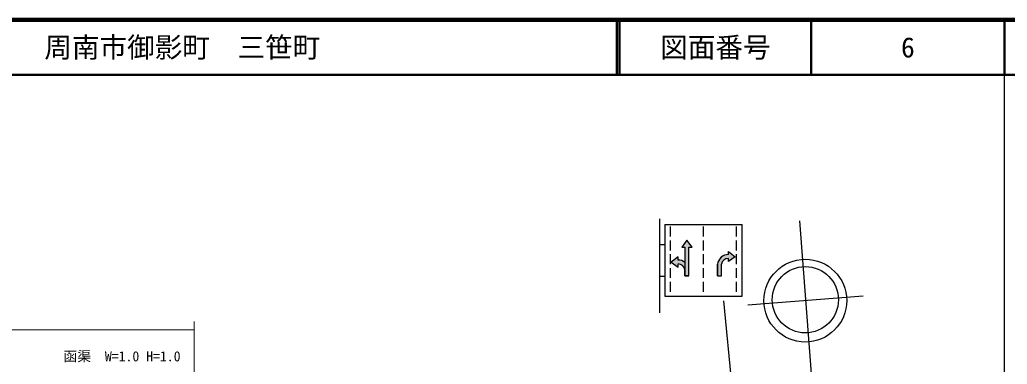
# Model space of a CAD drawing. Units: millimetres at full size, sheet at 1:1000; details may follow other scales. Extents: x 40000 to 680000, y 20000 to 380000.
# Drawn here: x 400569 to 579500, y 317597 to 380000 of the extents above; entities that cross this region are included whole.
import ezdxf
from ezdxf.enums import TextEntityAlignment as Align

# ---------------------------------------------------------------- set-up
doc = ezdxf.new("R2010")
doc.units = ezdxf.units.MM
doc.header["$LTSCALE"] = 1000
for name, color, linetype, lineweight in [('M-BMK-SRVR', 3, 'Continuous', 25), ('M-STR-HTXT', 7, 'Continuous', 13), ('M-STR-STRC', 7, 'Continuous', 25), ('M-TTL', 2, 'Continuous', 140), ('M-TTL-BAND', 7, 'Continuous', 25), ('M-TTL-LINE', 7, 'Continuous', 50)]:
    doc.layers.add(name, color=color, linetype=linetype, lineweight=lineweight)
doc.layers.add('M-TTL-TXT', color=7, linetype='Continuous')
doc.styles.add('ＭＳ ゴシック', font='')
doc.styles.get('ＭＳ ゴシック').set_extended_font_data('MS Gothic')

msp = doc.modelspace()

# ---------------------------------------------------------------- hatches: boundary and pattern name
at = {"layer": 'M-STR-STRC'}
for points in [[(521816, 333600), (521816, 334713), (521816, 338794), (522421, 338794), (521451, 340044), (520556, 338794), (521107, 338794), (521106, 336039), (521106, 334711), (521107, 334702), (521107, 333600)], [(519846, 335209), (519846, 335760), (519866, 335760), (519887, 335761), (519909, 335761), (519930, 335760), (519951, 335759), (519973, 335758), (519994, 335757), (520015, 335755), (520037, 335752), (520058, 335750), (520079, 335747), (520100, 335743), (520121, 335739), (520142, 335735), (520163, 335731), (520184, 335726), (520205, 335720), (520225, 335715), (520246, 335709), (520266, 335702), (520287, 335696), (520307, 335689), (520327, 335681), (520347, 335673), (520367, 335665), (520386, 335657), (520406, 335648), (520425, 335639), (520444, 335630), (520463, 335620), (520482, 335610), (520501, 335599), (520519, 335588), (520538, 335577), (520556, 335566), (520574, 335554), (520591, 335542), (520609, 335530), (520626, 335517), (520643, 335504), (520660, 335491), (520676, 335477), (520693, 335464), (520709, 335449), (520725, 335435), (520740, 335420), (520756, 335405), (520771, 335390), (520785, 335375), (520800, 335359), (520814, 335343), (520828, 335327), (520842, 335310), (520855, 335294), (520868, 335277), (520881, 335260), (520894, 335242), (520906, 335225), (520918, 335207), (520929, 335189), (520941, 335171), (520952, 335152), (520962, 335134), (520972, 335115), (520982, 335096), (520992, 335077), (521001, 335058), (521010, 335038), (521019, 335019), (521027, 334999), (521035, 334979), (521043, 334959), (521050, 334939), (521057, 334919), (521063, 334898), (521069, 334878), (521075, 334857), (521081, 334837), (521086, 334816), (521090, 334795), (521095, 334774), (521099, 334753), (521102, 334732), (521106, 334711), (521106, 336039), (521080, 336060), (521053, 336080), (521026, 336100), (520998, 336120), (520970, 336139), (520942, 336158), (520914, 336176), (520885, 336193), (520856, 336210), (520826, 336227), (520797, 336243), (520767, 336258), (520737, 336273), (520706, 336288), (520675, 336302), (520645, 336315), (520613, 336328), (520582, 336340), (520550, 336352), (520518, 336363), (520486, 336374), (520454, 336384), (520422, 336393), (520389, 336402), (520357, 336411), (520324, 336419), (520291, 336426), (520258, 336433), (520225, 336439), (520192, 336444), (520158, 336449), (520125, 336453), (520091, 336457), (520058, 336460), (520024, 336463), (519990, 336465), (519957, 336466), (519923, 336467), (519889, 336467), (519855, 336467), (519846, 336467), (519846, 337044), (518617, 336059)], [(528981, 336760), (528981, 336209), (530209, 337059), (528981, 338044), (528981, 337467), (528947, 337467), (528913, 337467), (528880, 337467), (528846, 337465), (528812, 337464), (528779, 337461), (528745, 337458), (528712, 337455), (528678, 337450), (528645, 337446), (528611, 337440), (528578, 337434), (528545, 337428), (528512, 337421), (528479, 337413), (528447, 337405), (528414, 337396), (528382, 337387), (528349, 337377), (528317, 337366), (528285, 337355), (528254, 337344), (528222, 337332), (528191, 337319), (528160, 337306), (528129, 337292), (528099, 337278), (528068, 337263), (528038, 337247), (528009, 337231), (527979, 337215), (527950, 337198), (527921, 337181), (527893, 337163), (527864, 337144), (527836, 337125), (527809, 337106), (527782, 337086), (527755, 337066), (527728, 337045), (527702, 337024), (527676, 337002), (527651, 336980), (527626, 336957), (527601, 336934), (527577, 336911), (527553, 336887), (527530, 336862), (527507, 336838), (527484, 336813), (527462, 336787), (527440, 336761), (527419, 336735), (527399, 336708), (527378, 336681), (527359, 336654), (527339, 336626), (527320, 336598), (527302, 336570), (527284, 336541), (527267, 336513), (527250, 336483), (527234, 336454), (527218, 336424), (527203, 336394), (527188, 336364), (527174, 336333), (527160, 336302), (527147, 336271), (527135, 336240), (527123, 336208), (527111, 336177), (527100, 336145), (527090, 336113), (527080, 336080), (527071, 336048), (527062, 336015), (527054, 335982), (527047, 335950), (527040, 335917), (527033, 335883), (527027, 335850), (527022, 335817), (527018, 335784), (527014, 335750), (527010, 335716), (527009, 335703), (527009, 333600), (527010, 333600), (527720, 333600), (527720, 335702), (527721, 335710), (527724, 335731), (527728, 335752), (527731, 335773), (527736, 335794), (527741, 335815), (527746, 335835), (527751, 335856), (527757, 335877), (527763, 335897), (527769, 335918), (527776, 335938), (527783, 335958), (527791, 335978), (527799, 335998), (527807, 336018), (527816, 336037), (527825, 336057), (527834, 336076), (527844, 336095), (527854, 336114), (527864, 336133), (527874, 336151), (527885, 336170), (527897, 336188), (527908, 336206), (527920, 336224), (527932, 336241), (527945, 336259), (527957, 336276), (527971, 336293), (527984, 336310), (527998, 336326), (528012, 336342), (528026, 336358), (528040, 336374), (528055, 336389), (528070, 336405), (528085, 336420), (528101, 336434), (528117, 336449), (528133, 336463), (528149, 336477), (528166, 336490), (528183, 336503), (528200, 336516), (528217, 336529), (528234, 336541), (528252, 336553), (528270, 336565), (528288, 336577), (528306, 336588), (528325, 336599), (528343, 336609), (528362, 336619), (528381, 336629), (528400, 336639), (528420, 336648), (528439, 336656), (528459, 336665), (528479, 336673), (528498, 336681), (528519, 336688), (528539, 336695), (528559, 336702), (528579, 336708), (528600, 336714), (528621, 336720), (528641, 336725), (528662, 336730), (528683, 336735), (528704, 336739), (528725, 336743), (528746, 336746), (528767, 336749), (528789, 336752), (528810, 336754), (528831, 336756), (528853, 336758), (528874, 336759), (528895, 336760), (528917, 336761), (528938, 336761), (528959, 336761)]]:
    msp.add_hatch(color=256, dxfattribs=at).paths.add_polyline_path(points)

# ---------------------------------------------------------------- linework, layer by layer
at = {"layer": 'M-BMK-SRVR'}
for p, q in [((541857, 343579), (544351, 310644)), ((553422, 329914), (532482, 328328))]:
    msp.add_line(p, q, dxfattribs=at)
for centre, radius in [((542910, 329118), 7500), ((542906, 329276), 6000)]:
    msp.add_circle(centre, radius, dxfattribs=at)
at = {"layer": 'M-STR-HTXT'}
for p, q in [((432158, 325327), (432158, 291949)), ((336346, 323803), (432158, 323803))]:
    msp.add_line(p, q, dxfattribs=at)
at = {"layer": 'M-STR-STRC'}
for p, q in [((516462, 343928), (516462, 326928)), ((517462, 342928), (517462, 329928)), ((517462, 342928), (531462, 342928)), ((518462, 340728), (518462, 342528)), ((524462, 340728), (524462, 342528)), ((530462, 340728), (530462, 342528)), ((531462, 329928), (531462, 342928)), ((518462, 338228), (518462, 340028)), ((521451, 340044), (520556, 338794)), ((522421, 338794), (521451, 340044)), ((524462, 338228), (524462, 340028)), ((530462, 338228), (530462, 340028)), ((516462, 339303), (517462, 339303)), ((520556, 338794), (521107, 338794)), ((521107, 338794), (521105, 333600)), ((521816, 333600), (521816, 338794)), ((521816, 338794), (522421, 338794)), ((518462, 335728), (518462, 337528)), ((519846, 337044), (518617, 336059)), ((519846, 336467), (519846, 337044)), ((524462, 335728), (524462, 337528)), ((528981, 338044), (530209, 337059)), ((528981, 337467), (528981, 338044)), ((530209, 337059), (528981, 336209)), ((528981, 336209), (528981, 336760)), ((530462, 335728), (530462, 337528)), ((518462, 333228), (518462, 335028)), ((518617, 336059), (519846, 335209)), ((519846, 335209), (519846, 335760)), ((521107, 333600), (521107, 334702)), ((524462, 333228), (524462, 335028)), ((527009, 333600), (527009, 335703)), ((527009, 335703), (527009, 333600)), ((527720, 333600), (527720, 335702)), ((527720, 333600), (527720, 335702)), ((530462, 333228), (530462, 335028)), ((516462, 333553), (517462, 333553)), ((521816, 333600), (521105, 333600)), ((521105, 333600), (521816, 333600)), ((527009, 333600), (527720, 333600)), ((527010, 333600), (527721, 333600)), ((518462, 330728), (518462, 332528)), ((524462, 330728), (524462, 332528)), ((530462, 330728), (530462, 332528)), ((517462, 329928), (531462, 329928)), ((532328, 286367), (528133, 329072))]:
    msp.add_line(p, q, dxfattribs=at)
for centre, radius, start, end in [((519893, 334535), 1932, 51.07462, 91.38928), ((528934, 335535), 1932, 88.61072, 175.02061), ((528934, 335535), 1226, 87.74227, 172.17262), ((519893, 334535), 1226, 7.82738, 92.25773), ((519893, 334535), 1932, 4.97939, 5.28846)]:
    msp.add_arc(centre, radius, start, end, dxfattribs=at)
at = {"layer": 'M-TTL'}
msp.add_line((680000, 380000), (40000, 380000), dxfattribs=at)
at = {"layer": 'M-TTL-BAND'}
msp.add_line((579000, 20000), (579000, 370000), dxfattribs=at)
at = {"layer": 'M-TTL-LINE'}
for p, q in [((508747, 380000), (508747, 370000)), ((509247, 380000), (509247, 370000)), ((543997, 380000), (543997, 370000)), ((579000, 380000), (579000, 370000)), ((40000, 370000), (680000, 370000))]:
    msp.add_line(p, q, dxfattribs=at)

# ---------------------------------------------------------------- texts
at = {"layer": 'M-STR-HTXT', "style": 'ＭＳ ゴシック'}
msp.add_text('函渠\u3000W=1.0 H=1.0', height=1833, dxfattribs=at).set_placement((408493, 317569), align=Align.BOTTOM_LEFT)
at = {"layer": 'M-TTL-TXT', "style": 'ＭＳ ゴシック'}
msp.add_text('周南市御影町\u3000三笹町', height=3666, dxfattribs=at).set_placement((405024, 375000), align=Align.MIDDLE_LEFT)
for s, p in [('図面番号', (526622, 375000)), ('6', (561497, 375000))]:
    msp.add_text(s, height=3666, dxfattribs=at).set_placement(p, align=Align.MIDDLE_CENTER)

doc.saveas('drawing.dxf')
